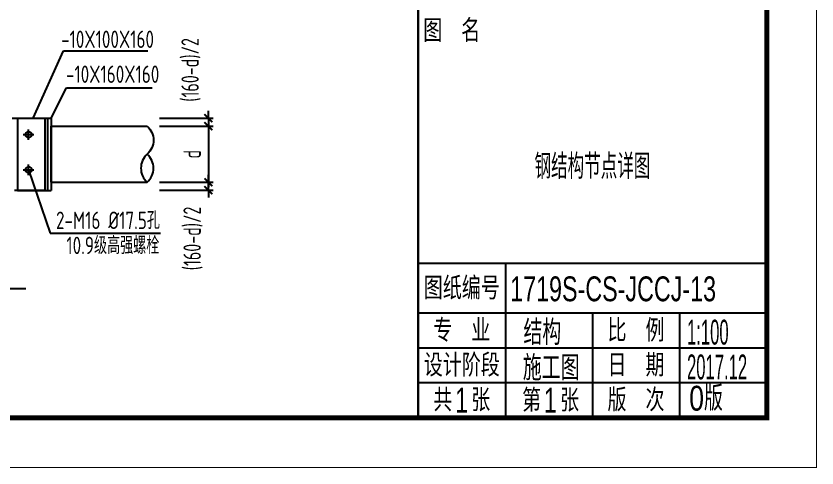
# Model space of a CAD drawing. Extents: x 287065 to 1473467, y 284802 to 344222.
# Drawn here: x 1457378 to 1473467, y 284812 to 293900 of the extents above; entities that cross this region are included whole.
import ezdxf
from ezdxf.enums import TextEntityAlignment as Align

# ---------------------------------------------------------------- set-up
doc = ezdxf.new("R2010")
doc.units = 0
doc.header["$LTSCALE"] = 1000
doc.linetypes.add('CENTER2', pattern=[1.125, 0.75, -0.125, 0.125, -0.125])
doc.linetypes.add('DOTE', pattern=[2.42, 2, -0.2, 0.02, -0.2])
doc.layers.get('0').update_dxf_attribs({"linetype": 'CONTINUOUS'})
doc.layers.get('DEFPOINTS').update_dxf_attribs({"linetype": 'CONTINUOUS'})
for name, color, linetype in [('1', 3, 'CONTINUOUS'), ('100', 3, 'CONTINUOUS'), ('CENTRE', 1, 'CENTER2'), ('DIM', 3, 'CONTINUOUS'), ('DOTE', 8, 'DOTE'), ('FRAME', 3, 'CONTINUOUS'), ('PUB_TEXT', 7, 'CONTINUOUS'), ('TEXT', 7, 'CONTINUOUS'), ('TK', 211, 'CONTINUOUS'), ('填充', 8, 'CONTINUOUS')]:
    doc.layers.add(name, color=color, linetype=linetype)
doc.styles.add('_HZTXT', font='tq__rshz.shx', dxfattribs={"width": 0.8, "bigfont": 'tq__hzdc.shx'})
doc.styles.add('FRAME', font='simhei.ttf', dxfattribs={"width": 0.7})
doc.styles.add('TSSD_Dimension', font='tssdeng.shx', dxfattribs={"width": 0.7, "bigfont": 'hztxt.shx'})
doc.styles.add('TSSD_Rein', font='tssdeng.shx', dxfattribs={"width": 0.7, "bigfont": 'hztxt.shx'})
doc.styles.add('ZSM-FF', font='SJRF', dxfattribs={"width": 0.7, "bigfont": 'HZF'})
doc.dimstyles.new('TSSD_100_100', dxfattribs={"dimtxt": 350, "dimasz": 150, "dimexe": 100, "dimexo": 250, "dimgap": 150, "dimtad": 1, "dimdec": 0, "dimzin": 0, "dimdsep": 46, "dimtxsty": 'TSSD_Dimension', "dimblk": 'ARCHTICK', "dimcen": 0, "dimdle": 100, "dimclrd": 3, "dimclre": 3, "dimclrt": 7, "dimadec": 0, "dimazin": 0, "dimtfac": 1, "dimtdec": 0, "dimtix": 1, "dimtmove": 2, "dimatfit": 3, "dimfxl": 100, "dimtolj": 1, "dimtzin": 0, "dimarcsym": 0})

# ---------------------------------------------------------------- blocks, each defined once
blk = doc.blocks.new('A$C2F0C53E4')
at = {"layer": 'FRAME'}
for p, q in [((58410, 4110), (51410, 4110)), ((53160, 4110), (53160, 1010)), ((58410, 3110), (51410, 3110)), ((54910, 3110), (54910, 1010)), ((56660, 3110), (56660, 1010)), ((58410, 2410), (51410, 2410)), ((58410, 1710), (51410, 1710))]:
    blk.add_line(p, q, dxfattribs=at)
for points in [[(10, 42010, 20, 20, 0), (10, 10, 20, 20, 0), (59410, 10, 20, 20, 0), (59410, 42010, 20, 20, 0)], [(2510, 41010, 100, 100, 0), (2510, 1010, 100, 100, 0), (58410, 1010, 100, 100, 0), (58410, 41010, 100, 100, 0)]]:
    blk.add_lwpolyline(points, format="xyseb", close=True, dxfattribs=at)
blk.add_lwpolyline([(51410, 41010, 50, 50, 0), (51410, 1010, 50, 50, 0)], format="xyseb", dxfattribs=at)
at = {"layer": 'FRAME', "char_height": 400, "style": 'FRAME'}
for s, insert, width, attachment_point in [('图  名', (51510, 9010), 1670.51, 1), ('图纸编号', (52285, 3610), 2325.42, 5), ('专  业', (52285, 2760), 1753.56, 5), ('比  例', (55785, 2760), 1677.63, 5), ('设计阶段', (52285, 2060), 2361.02, 5), ('日  期', (55785, 2060), 1618.31, 5), ('共  张', (52285, 1360), 1741.69, 5), ('第  张', (54069, 1353), 1746.44, 5), ('版  次', (55785, 1360), 1753.56, 5)]:
    blk.add_mtext(s, dxfattribs=dict(at, insert=insert, width=width, attachment_point=attachment_point))
at = {"layer": 'PUB_TEXT', "style": '_HZTXT'}
for s, width, p in [('结构', 0.8, (53523, 2475)), ('1:100', 0.5, (56809, 2482)), ('施工图', 0.8, (53510, 1763)), ('2017.12', 0.5, (56809, 1782)), ('0版', 0.8, (56853, 1153))]:
    blk.add_text(s, height=500, dxfattribs=dict(at, width=width)).set_placement(p)
blk = doc.blocks.new('_ARCHTICK')
at = {"color": 0}
blk.add_lwpolyline([(-0.53, -0.53, 0.25, 0.25, 0), (0.53, 0.53, 0.5, 0.5, 0)], format="xyseb", dxfattribs=at)
blk = doc.blocks.new('*D941')
at = {"layer": 'DEFPOINTS', "color": 0}
for p in [(1460013, 290557), (1461241, 290557), (1460013, 290398)]:
    blk.add_point(p, dxfattribs=at)
at = {"layer": 'DIM', "color": 3, "lineweight": -2}
for p, q in [((1461241, 290557), (1461241, 290707)), ((1460263, 290557), (1461341, 290557)), ((1461241, 290398), (1461241, 290557)), ((1460263, 290398), (1461341, 290398)), ((1461241, 290398), (1461241, 290248))]:
    blk.add_line(p, q, dxfattribs=at)
at = {"layer": 'DIM', "color": 3, "lineweight": -2, "xscale": 150, "yscale": 150, "zscale": 150}
for p, rotation in [((1461241, 290557), 270), ((1461241, 290398), 90)]:
    blk.add_blockref('_ARCHTICK', p, dxfattribs=dict(at, rotation=rotation))
at = {"layer": 'DIM', "color": 7, "insert": (1460933, 289427), "char_height": 350, "attachment_point": 5, "rotation": 90, "style": 'TSSD_Dimension'}
blk.add_mtext('\\A1;(160-d)/2', dxfattribs=at)
blk = doc.blocks.new('*D942')
at = {"layer": 'DEFPOINTS', "color": 0}
for p in [(1460013, 291845), (1460013, 291686), (1461241, 291686)]:
    blk.add_point(p, dxfattribs=at)
at = {"layer": 'DIM', "color": 3, "lineweight": -2}
for p, q in [((1461241, 291845), (1461241, 291995)), ((1460263, 291845), (1461341, 291845)), ((1461241, 291845), (1461241, 291686)), ((1460263, 291686), (1461341, 291686)), ((1461241, 291686), (1461241, 291536))]:
    blk.add_line(p, q, dxfattribs=at)
at = {"layer": 'DIM', "color": 3, "lineweight": -2, "xscale": 150, "yscale": 150, "zscale": 150}
for p, rotation in [((1461241, 291845), 270), ((1461241, 291686), 90)]:
    blk.add_blockref('_ARCHTICK', p, dxfattribs=dict(at, rotation=rotation))
at = {"layer": 'DIM', "color": 7, "insert": (1460892, 292816), "char_height": 350, "attachment_point": 5, "rotation": 90, "style": 'TSSD_Dimension'}
blk.add_mtext('\\A1;(160-d)/2', dxfattribs=at)
blk = doc.blocks.new('*D943')
at = {"layer": 'DEFPOINTS', "color": 0}
for p in [(1460013, 291686), (1460013, 290557), (1461241, 290557)]:
    blk.add_point(p, dxfattribs=at)
at = {"layer": 'DIM', "color": 3, "lineweight": -2}
for p, q in [((1461241, 291786), (1461241, 290457)), ((1460263, 291686), (1461341, 291686)), ((1460263, 290557), (1461341, 290557))]:
    blk.add_line(p, q, dxfattribs=at)
at = {"layer": 'DIM', "color": 3, "lineweight": -2, "xscale": 150, "yscale": 150, "zscale": 150}
for p, rotation in [((1461241, 291686), 90), ((1461241, 290557), 270)]:
    blk.add_blockref('_ARCHTICK', p, dxfattribs=dict(at, rotation=rotation))
at = {"layer": 'DIM', "color": 7, "insert": (1460916, 291121), "char_height": 350, "attachment_point": 5, "rotation": 90, "style": 'TSSD_Dimension'}
blk.add_mtext('\\A1;d', dxfattribs=at)

msp = doc.modelspace()

# ---------------------------------------------------------------- linework, layer by layer
at = {"layer": '1'}
for p, q in [((1457303.517, 291844.951), (1457979.867, 291844.951)), ((1457406.954, 291844.951), (1458080.792, 291844.951)), ((1457959.192, 291844.951), (1457959.192, 290393.299)), ((1458012.253, 291844.951), (1458012.253, 290393.299)), ((1458080.792, 291844.951), (1458080.792, 290393.299)), ((1458080.792, 290557.189), (1458080.792, 291685.789)), ((1458080.792, 291685.789), (1460013.099, 291685.789)), ((1458080.792, 290557.189), (1460013.099, 290557.189)), ((1457979.867, 290393.299), (1457348.517, 290393.299)), ((1457406.954, 290393.299), (1458080.792, 290393.299))]:
    msp.add_line(p, q, dxfattribs=at)
at = {"layer": '1', "ltscale": 750}
msp.add_line((1457406.954, 291844.951), (1457406.954, 290393.299), dxfattribs=at)
at = {"layer": '1'}
msp.add_lwpolyline([(1460013.099, 291685.789, -0.45), (1460013.099, 291121.489, 0.45), (1460013.099, 290557.189, 0.45), (1460013.099, 291121.489)], format="xyb", dxfattribs=at)
msp.add_lwpolyline([(1455227.807, 288420.731), (1456333.162, 288420.731), (1456366.827, 288555.753), (1456434.498, 288285.71), (1456468.162, 288420.731), (1457573.517, 288420.731)], dxfattribs=at)
at = {"layer": '100'}
msp.add_line((1457630.56, 290807.873), (1458065.343, 289532.35), dxfattribs=at)
at = {"layer": 'CENTRE'}
for centre in [(1457630.56, 291514.754), (1457630.56, 290807.873)]:
    msp.add_circle(centre, 61.235, dxfattribs=at)
at = {"layer": 'DOTE', "ltscale": 50}
for p, q in [((1457630.56, 291408.52), (1457630.56, 291620.989)), ((1457524.325, 291514.754), (1457736.794, 291514.754)), ((1457630.56, 290701.639), (1457630.56, 290914.108)), ((1457524.325, 290807.873), (1457736.794, 290807.873))]:
    msp.add_line(p, q, dxfattribs=at)
at = {"layer": 'TEXT'}
for p, q in [((1457719.941, 291844.951), (1458328.477, 293198.571)), ((1458328.477, 293198.571), (1460026.242, 293198.571)), ((1458080.792, 291844.951), (1458392.508, 292456.469)), ((1458392.508, 292456.469), (1460110.12, 292456.469)), ((1458065.343, 289532.35), (1460282.72, 289532.35))]:
    msp.add_line(p, q, dxfattribs=at)

# ---------------------------------------------------------------- block references
at = {"layer": '填充'}
msp.add_blockref('A$C2F0C53E4', (1414046.971, 284811.708), dxfattribs=at)

# ---------------------------------------------------------------- texts
at = {"layer": 'PUB_TEXT', "style": '_HZTXT', "width": 0.7}
for s, p in [('1719S-CS-JCCJ-13', (1467303.967, 288164.42)), ('1', (1466197.906, 285924.447)), ('1', (1467980.189, 285924.447))]:
    msp.add_text(s, height=500, dxfattribs=at).set_placement(p)
at = {"layer": 'TEXT', "style": 'TSSD_Rein', "width": 0.75}
for s, p in [('-10X100X160', (1458283.745, 293257.486)), ('-10X160X160', (1458380.711, 292554.755)), ('10.9级高强螺栓', (1458389.165, 289112.268))]:
    msp.add_text(s, height=350, dxfattribs=at).set_placement(p)
msp.add_text('2-M16 %%C17.5孔', height=350, dxfattribs=at).set_placement((1458180.642, 289791.69), align=Align.MIDDLE_LEFT)
at = {"layer": 'TK', "style": 'ZSM-FF', "width": 0.7}
msp.add_text('钢结构节点详图', height=500, dxfattribs=at).set_placement((1468956.971, 290901.708), align=Align.MIDDLE)

# ---------------------------------------------------------------- dimensions: what is measured, and where the dimension line sits
at = {"layer": 'DIM'}
for base, p1, p2, angle, picture, middle in [((1461241.181, 291685.789), (1460013.099, 291844.951), (1460013.099, 291685.789), 90, '*D942', (1460891.846, 292816.419)), ((1461241.181, 290557.189), (1460013.099, 290398.026), (1460013.099, 290557.189), 270, '*D941', (1460933.188, 289427.282))]:
    dim = msp.add_linear_dim(base=base, p1=p1, p2=p2, angle=angle, text='(160-d)/2', dimstyle='TSSD_100_100', dxfattribs=at)
    dim.commit()
    dim.dimension.update_dxf_attribs({"geometry": picture, "text_midpoint": middle, "dimtype": 128})
dim = msp.add_linear_dim(base=(1461241.181, 290557.189), p1=(1460013.099, 291685.789), p2=(1460013.099, 290557.189), angle=90, text='d', dimstyle='TSSD_100_100', dxfattribs=at)
dim.commit()
dim.dimension.update_dxf_attribs({"geometry": '*D943', "text_midpoint": (1460916.181, 291121.489)})

doc.saveas('drawing.dxf')
